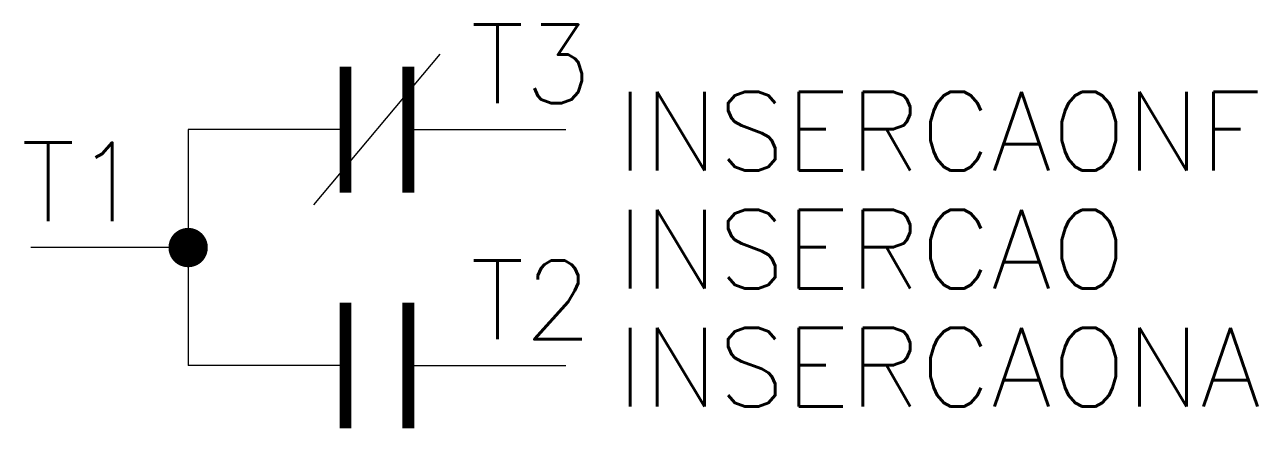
# Model space of a CAD drawing. Header units: millimetres. Extents: x -9 to 22.4, y -10.7 to -0.3.
import ezdxf
from ezdxf.enums import TextEntityAlignment as Align

# ---------------------------------------------------------------- set-up
doc = ezdxf.new("R2010")
doc.units = ezdxf.units.MM
doc.header["$LTSCALE"] = 10
doc.styles.add('ROMANS', font='romans.shx')

msp = doc.modelspace()

# ---------------------------------------------------------------- linework, layer by layer
at = {"color": 7}
for p, q in [((-1.607, -4.849), (1.607, -1.019)), ((-0.8, -2.934), (-4.8, -2.934)), ((0.8, -2.934), (4.8, -2.934)), ((-0.8, -8.934), (-4.8, -8.934)), ((0.8, -8.934), (4.8, -8.934))]:
    msp.add_line(p, q, dxfattribs=at)
at = {"color": 0}
for p, q in [((-4.8, -2.934), (-4.8, -8.934)), ((-4.8, -5.934), (-8.8, -5.934))]:
    msp.add_line(p, q, dxfattribs=at)
at = {"color": 5, "const_width": 0.3}
for points in [[(-0.8, -4.534), (-0.8, -1.334)], [(0.8, -4.534), (0.8, -1.334)], [(-0.8, -10.534), (-0.8, -7.334)], [(0.8, -10.534), (0.8, -7.334)]]:
    msp.add_lwpolyline(points, dxfattribs=at)
at = {"const_width": 0.5}
msp.add_lwpolyline([(-5.05, -5.934, 1), (-4.55, -5.934, 1)], format="xyb", close=True, dxfattribs=at)

# ---------------------------------------------------------------- texts
at = {"color": 7, "style": 'ROMANS'}
for tag, p in [('T3', (3.92, -2.866)), ('T1', (-7.5, -5.866)), ('T2', (3.92, -8.866))]:
    msp.add_attdef(tag, text='', height=2, dxfattribs=at).set_placement(p, align=Align.BOTTOM_CENTER)
for tag, text, p in [('INSERCAONF', '', (6.1, -2.974)), ('INSERCAO', 'INSERCAO', (6.1, -5.974)), ('INSERCAONA', '', (6.1, -8.974))]:
    msp.add_attdef(tag, text=text, height=2, dxfattribs=at).set_placement(p, align=Align.MIDDLE_LEFT)

doc.saveas('drawing.dxf')
